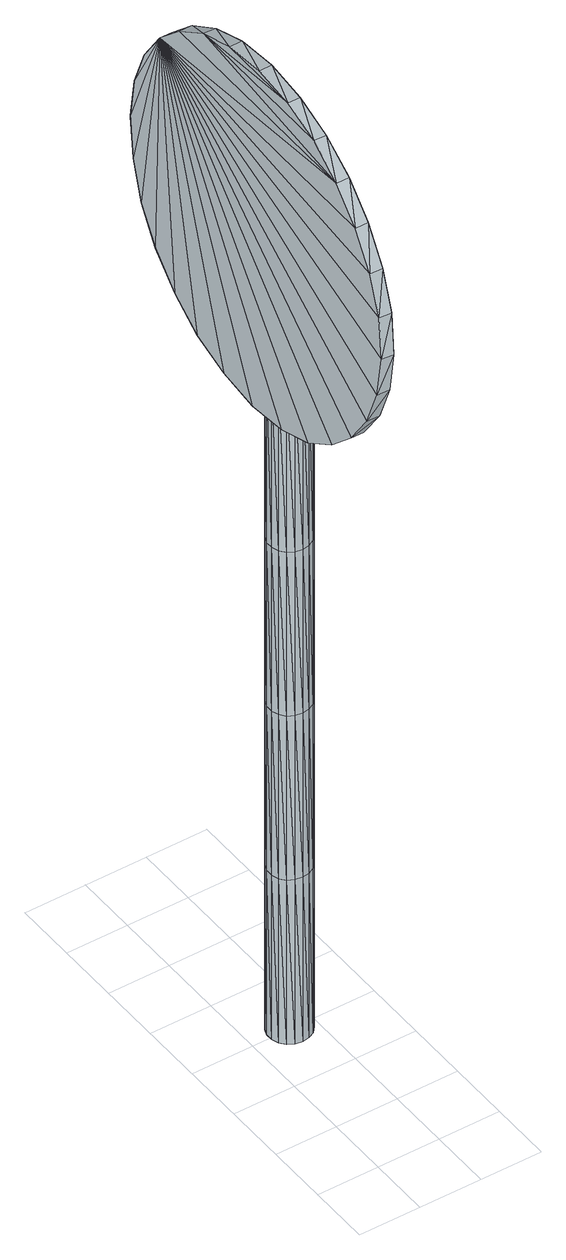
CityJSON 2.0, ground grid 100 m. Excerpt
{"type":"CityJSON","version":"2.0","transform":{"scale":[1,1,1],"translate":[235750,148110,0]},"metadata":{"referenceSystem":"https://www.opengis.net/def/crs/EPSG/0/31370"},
"CityObjects":{
"object1":{"type":"GenericCityObject","attributes":{"cluster":36,"mean_distance_to_centroid":0.198,"new_centroid_x":235702.66,"new_centroid_y":148491.18,"mean_distance_to_camera":6.02,"H1":0,"H2":0,"Z_final":107.62,"cluster2":-1,"proj_x":235702.02,"proj_y":148494.61,"id_line":62608,"bearing_l":259.43,"distance":3.48,"orientation":"left","G_obj":79.43},"geometry":[{"type":"MultiSurface","lod":"2","boundaries":[[[0,1,2]],[[2,1,3]],[[3,1,4]],[[4,1,5]],[[5,1,6]],[[1,7,6]],[[1,8,7]],[[1,9,8]],[[1,10,9]],[[1,11,10]],[[1,12,11]],[[1,13,12]],[[1,14,13]],[[15,14,1]],[[16,15,1]],[[17,16,1]],[[18,17,1]],[[0,18,1]],[[19,20,0]],[[19,0,2]],[[21,19,2]],[[21,2,3]],[[21,3,22]],[[22,3,4]],[[22,4,23]],[[23,4,5]],[[23,5,24]],[[24,5,6]],[[24,6,25]],[[25,6,7]],[[25,7,26]],[[26,7,8]],[[26,8,27]],[[8,9,27]],[[27,9,28]],[[9,10,28]],[[10,29,28]],[[10,11,29]],[[11,30,29]],[[11,12,30]],[[30,12,31]],[[31,12,13]],[[31,13,32]],[[32,13,14]],[[32,14,33]],[[33,14,15]],[[33,15,34]],[[34,15,16]],[[34,16,35]],[[35,16,17]],[[36,35,17]],[[18,36,17]],[[20,36,18]],[[20,18,0]],[[37,38,20]],[[37,20,19]],[[39,37,19]],[[21,39,19]],[[39,21,40]],[[40,21,22]],[[40,22,41]],[[41,22,23]],[[41,23,42]],[[42,23,24]],[[42,24,43]],[[43,24,25]],[[43,25,44]],[[44,25,26]],[[26,45,44]],[[26,27,45]],[[27,46,45]],[[27,28,46]],[[28,47,46]],[[28,29,47]],[[47,29,48]],[[29,30,48]],[[48,30,49]],[[49,30,31]],[[49,31,50]],[[50,31,32]],[[50,32,51]],[[51,32,33]],[[51,33,52]],[[52,33,34]],[[52,34,53]],[[53,34,35]],[[54,53,35]],[[54,35,36]],[[38,54,36]],[[38,36,20]],[[55,56,38]],[[55,38,37]],[[57,55,37]],[[57,37,39]],[[57,39,58]],[[58,39,40]],[[58,40,59]],[[59,40,41]],[[59,41,60]],[[60,41,42]],[[60,42,61]],[[61,42,43]],[[61,43,62]],[[62,43,44]],[[44,63,62]],[[44,45,63]],[[45,64,63]],[[45,46,64]],[[46,65,64]],[[46,47,65]],[[47,66,65]],[[47,48,66]],[[66,48,67]],[[67,48,49]],[[67,49,68]],[[68,49,50]],[[68,50,69]],[[69,50,51]],[[69,51,70]],[[70,51,52]],[[70,52,71]],[[71,52,53]],[[72,71,53]],[[72,53,54]],[[56,72,54]],[[56,54,38]],[[73,74,56]],[[73,56,55]],[[75,73,55]],[[75,55,57]],[[75,57,76]],[[76,57,58]],[[76,58,77]],[[77,58,59]],[[77,59,78]],[[78,59,60]],[[78,60,79]],[[79,60,61]],[[79,61,80]],[[80,61,62]],[[62,81,80]],[[62,63,81]],[[63,82,81]],[[63,64,82]],[[64,83,82]],[[64,65,83]],[[65,84,83]],[[65,66,84]],[[84,66,85]],[[85,66,67]],[[85,67,86]],[[86,67,68]],[[86,68,87]],[[87,68,69]],[[87,69,88]],[[88,69,70]],[[88,70,89]],[[89,70,71]],[[90,89,71]],[[90,71,72]],[[74,90,72]],[[74,72,56]],[[91,92,74]],[[91,74,73]],[[93,91,73]],[[93,73,75]],[[93,75,94]],[[94,75,76]],[[94,76,95]],[[95,76,77]],[[95,77,96]],[[96,77,78]],[[96,78,97]],[[97,78,79]],[[97,79,98]],[[98,79,80]],[[80,99,98]],[[80,81,99]],[[81,100,99]],[[81,82,100]],[[82,101,100]],[[82,83,101]],[[83,102,101]],[[83,84,102]],[[102,84,103]],[[103,84,85]],[[103,85,104]],[[104,85,86]],[[104,86,105]],[[105,86,87]],[[105,87,106]],[[106,87,88]],[[106,88,107]],[[107,88,89]],[[108,107,89]],[[108,89,90]],[[92,108,90]],[[92,90,74]],[[92,91,109]],[[91,93,109]],[[93,94,109]],[[94,95,109]],[[95,96,109]],[[109,96,97]],[[109,97,98]],[[109,98,99]],[[109,99,100]],[[109,100,101]],[[109,101,102]],[[109,102,103]],[[109,103,104]],[[105,109,104]],[[106,109,105]],[[107,109,106]],[[108,109,107]],[[92,109,108]],[[110,111,112]],[[113,112,114]],[[115,112,113]],[[116,112,115]],[[117,112,116]],[[118,112,117]],[[119,112,118]],[[120,112,119]],[[121,112,120]],[[122,112,121]],[[122,123,112]],[[123,110,112]],[[111,124,112]],[[124,125,112]],[[125,126,112]],[[126,127,112]],[[127,128,112]],[[128,129,112]],[[129,130,112]],[[130,131,112]],[[112,131,132]],[[131,133,132]],[[131,134,133]],[[133,134,135]],[[133,135,136]],[[135,137,136]],[[133,136,138]],[[136,139,138]],[[136,137,139]],[[137,140,139]],[[137,135,140]],[[135,141,140]],[[135,134,141]],[[134,142,141]],[[134,131,142]],[[131,143,142]],[[131,130,143]],[[143,130,144]],[[144,130,129]],[[144,129,145]],[[145,129,128]],[[145,128,146]],[[146,127,147]],[[147,127,126]],[[147,126,148]],[[148,126,125]],[[148,125,149]],[[149,125,124]],[[150,149,124]],[[150,124,111]],[[151,150,111]],[[151,111,110]],[[152,151,110]],[[152,110,123]],[[146,128,127]],[[153,123,122]],[[154,153,122]],[[154,122,121]],[[155,154,121]],[[155,121,120]],[[156,155,120]],[[156,120,119]],[[157,156,119]],[[157,119,118]],[[157,118,158]],[[158,118,117]],[[158,117,159]],[[153,152,123]],[[159,117,116]],[[159,116,160]],[[160,116,115]],[[160,115,161]],[[161,115,113]],[[161,113,162]],[[162,113,114]],[[162,114,163]],[[163,114,112]],[[163,112,164]],[[164,112,132]],[[132,165,164]],[[132,133,165]],[[133,138,165]],[[138,139,140]],[[161,162,163]],[[160,161,163]],[[159,160,163]],[[158,159,163]],[[157,158,163]],[[156,157,163]],[[155,156,163]],[[154,155,163]],[[153,154,163]],[[153,163,152]],[[152,163,151]],[[151,163,150]],[[150,163,149]],[[149,163,148]],[[148,163,147]],[[147,163,146]],[[146,163,145]],[[145,163,144]],[[144,163,143]],[[143,163,142]],[[163,164,142]],[[142,164,165]],[[142,165,141]],[[165,140,141]],[[165,138,140]],[[166,167,168]],[[168,167,169]],[[170,168,169]],[[170,169,171]],[[170,171,172]],[[172,171,173]],[[172,173,174]],[[174,173,175]],[[174,175,176]],[[176,175,177]],[[176,177,178]],[[178,177,179]],[[178,179,180]],[[180,179,181]],[[180,181,182]],[[182,181,183]],[[182,183,184]],[[184,183,185]],[[184,185,186]],[[186,185,187]],[[186,187,188]],[[188,187,189]],[[188,189,190]],[[190,189,191]],[[192,190,191]],[[192,191,193]],[[194,192,193]],[[194,193,195]],[[196,194,195]],[[196,195,197]],[[198,196,197]],[[198,197,199]],[[200,198,199]],[[200,199,201]],[[202,200,201]],[[202,201,203]],[[204,202,203]],[[204,203,205]],[[206,204,205]],[[206,205,207]],[[208,206,207]],[[208,207,209]],[[210,208,209]],[[210,209,211]],[[212,210,211]],[[212,211,213]],[[214,212,213]],[[214,213,215]],[[216,214,215]],[[216,215,217]],[[216,217,218]],[[218,217,219]],[[218,219,220]],[[220,219,221]],[[220,221,222]],[[222,221,223]],[[222,223,224]],[[224,223,225]],[[224,225,226]],[[226,225,227]],[[226,227,228]],[[228,227,229]],[[228,229,230]],[[230,229,231]],[[230,231,232]],[[232,231,233]],[[232,233,234]],[[234,233,235]],[[234,235,236]],[[236,235,237]],[[238,236,237]],[[238,237,239]],[[238,239,240]],[[240,239,241]],[[241,242,240]],[[241,243,242]],[[242,243,244]],[[244,243,245]],[[244,245,246]],[[246,245,247]],[[246,247,248]],[[248,247,249]],[[248,249,250]],[[250,249,251]],[[250,251,252]],[[252,251,253]],[[252,253,254]],[[254,253,255]],[[254,255,256]],[[256,255,257]],[[256,257,258]],[[258,257,259]],[[258,259,260]],[[260,259,261]],[[260,261,262]],[[262,261,263]],[[262,263,264]],[[264,263,265]],[[264,265,266]],[[266,265,267]],[[267,268,266]],[[267,269,268]],[[269,270,268]],[[269,271,270]],[[271,272,270]],[[271,273,272]],[[273,274,272]],[[273,275,274]],[[275,276,274]],[[275,277,276]],[[277,278,276]],[[277,279,278]],[[279,280,278]],[[279,281,280]],[[281,282,280]],[[281,283,282]],[[283,284,282]],[[283,285,284]],[[285,286,284]],[[285,287,286]],[[287,288,286]],[[287,289,288]],[[288,289,290]],[[290,289,291]],[[290,291,292]],[[292,291,293]],[[292,293,294]],[[294,293,295]],[[294,295,296]],[[296,295,297]],[[296,297,298]],[[298,297,299]],[[298,299,300]],[[300,299,301]],[[300,301,302]],[[302,301,303]],[[302,303,304]],[[304,303,305]],[[304,305,306]],[[306,305,307]],[[306,307,308]],[[308,307,309]],[[308,309,310]],[[310,309,311]],[[311,166,310]],[[311,167,166]],[[169,167,311]],[[169,311,171]],[[171,311,309]],[[173,171,309]],[[173,309,307]],[[175,173,307]],[[175,307,305]],[[177,175,305]],[[177,305,303]],[[179,177,303]],[[179,303,301]],[[181,179,301]],[[181,301,299]],[[183,181,299]],[[183,299,297]],[[183,297,295]],[[185,183,295]],[[185,295,293]],[[187,185,293]],[[187,293,291]],[[189,187,291]],[[189,291,289]],[[189,289,287]],[[189,287,285]],[[191,189,285]],[[191,285,283]],[[193,191,283]],[[195,193,283]],[[195,283,281]],[[197,195,281]],[[199,197,281]],[[201,199,281]],[[201,281,279]],[[203,201,279]],[[205,203,279]],[[205,279,277]],[[205,277,207]],[[207,277,209]],[[209,277,275]],[[209,275,211]],[[211,275,273]],[[211,273,213]],[[213,273,271]],[[213,271,215]],[[215,271,269]],[[215,269,217]],[[217,269,219]],[[219,269,267]],[[219,267,221]],[[221,267,265]],[[221,265,223]],[[223,265,263]],[[223,263,225]],[[225,263,261]],[[225,261,227]],[[227,261,259]],[[227,259,229]],[[229,259,257]],[[229,257,255]],[[229,255,231]],[[231,255,253]],[[231,253,233]],[[233,253,251]],[[233,251,235]],[[251,249,235]],[[235,249,247]],[[235,247,237]],[[247,245,237]],[[237,245,243]],[[237,243,239]],[[239,243,241]],[[238,240,242]],[[168,310,166]],[[170,310,168]],[[170,308,310]],[[172,308,170]],[[172,306,308]],[[174,306,172]],[[174,304,306]],[[176,304,174]],[[176,302,304]],[[178,302,176]],[[178,300,302]],[[180,300,178]],[[180,298,300]],[[182,298,180]],[[182,296,298]],[[182,294,296]],[[184,294,182]],[[184,292,294]],[[186,292,184]],[[186,290,292]],[[188,290,186]],[[188,288,290]],[[188,286,288]],[[188,284,286]],[[190,284,188]],[[190,282,284]],[[192,282,190]],[[194,282,192]],[[194,280,282]],[[196,280,194]],[[198,280,196]],[[200,280,198]],[[200,278,280]],[[202,278,200]],[[204,278,202]],[[204,276,278]],[[204,206,276]],[[206,208,276]],[[208,274,276]],[[208,210,274]],[[210,272,274]],[[210,212,272]],[[212,270,272]],[[212,214,270]],[[214,268,270]],[[214,216,268]],[[216,218,268]],[[218,266,268]],[[218,220,266]],[[220,264,266]],[[220,222,264]],[[222,262,264]],[[222,224,262]],[[224,260,262]],[[224,226,260]],[[226,258,260]],[[226,228,258]],[[228,256,258]],[[228,254,256]],[[228,230,254]],[[230,252,254]],[[230,232,252]],[[232,250,252]],[[232,234,250]],[[250,234,248]],[[234,246,248]],[[234,236,246]],[[246,236,244]],[[236,242,244]],[[236,238,242]],[[312,313,314]],[[314,313,315]],[[316,314,315]],[[316,315,317]],[[316,317,318]],[[318,317,319]],[[318,319,320]],[[320,319,321]],[[320,321,322]],[[322,321,323]],[[322,323,324]],[[324,323,325]],[[324,325,326]],[[326,325,327]],[[326,327,328]],[[328,327,329]],[[328,329,330]],[[330,329,331]],[[330,331,332]],[[332,331,333]],[[332,333,334]],[[334,333,335]],[[334,335,336]],[[336,335,337]],[[338,336,337]],[[338,337,339]],[[340,338,339]],[[340,339,341]],[[342,340,341]],[[342,341,343]],[[344,342,343]],[[344,343,345]],[[346,344,345]],[[346,345,347]],[[348,346,347]],[[348,347,349]],[[350,348,349]],[[350,349,351]],[[352,350,351]],[[352,351,353]],[[354,352,353]],[[354,353,355]],[[356,354,355]],[[356,355,357]],[[358,356,357]],[[358,357,359]],[[360,358,359]],[[360,359,361]],[[362,360,361]],[[362,361,363]],[[362,363,364]],[[364,363,365]],[[364,365,366]],[[366,365,367]],[[366,367,368]],[[368,367,369]],[[368,369,370]],[[370,369,371]],[[370,371,372]],[[372,371,373]],[[372,373,374]],[[374,373,375]],[[374,375,376]],[[376,375,377]],[[376,377,378]],[[378,377,379]],[[378,379,380]],[[380,379,381]],[[380,381,382]],[[382,381,383]],[[384,382,383]],[[384,383,385]],[[384,385,386]],[[386,385,387]],[[387,388,386]],[[387,389,388]],[[388,389,390]],[[390,389,391]],[[390,391,392]],[[392,391,393]],[[392,393,394]],[[394,393,395]],[[394,395,396]],[[396,395,397]],[[396,397,398]],[[398,397,399]],[[398,399,400]],[[400,399,401]],[[400,401,402]],[[402,401,403]],[[402,403,404]],[[404,403,405]],[[404,405,406]],[[406,405,407]],[[406,407,408]],[[408,407,409]],[[408,409,410]],[[410,409,411]],[[410,411,412]],[[412,411,413]],[[413,414,412]],[[413,415,414]],[[415,416,414]],[[415,417,416]],[[417,418,416]],[[417,419,418]],[[419,420,418]],[[419,421,420]],[[421,422,420]],[[421,423,422]],[[423,424,422]],[[423,425,424]],[[425,426,424]],[[425,427,426]],[[427,428,426]],[[427,429,428]],[[429,430,428]],[[429,431,430]],[[431,432,430]],[[431,433,432]],[[433,434,432]],[[433,435,434]],[[434,435,436]],[[436,435,437]],[[436,437,438]],[[438,437,439]],[[438,439,440]],[[440,439,441]],[[440,441,442]],[[442,441,443]],[[442,443,444]],[[444,443,445]],[[444,445,446]],[[446,445,447]],[[446,447,448]],[[448,447,449]],[[448,449,450]],[[450,449,451]],[[450,451,452]],[[452,451,453]],[[452,453,454]],[[454,453,455]],[[454,455,456]],[[456,455,457]],[[456,457,458]],[[458,457,459]],[[459,312,458]],[[459,313,312]],[[315,313,459]],[[315,459,317]],[[317,459,457]],[[319,317,457]],[[319,457,455]],[[321,319,455]],[[321,455,453]],[[323,321,453]],[[323,453,451]],[[325,323,451]],[[325,451,449]],[[327,325,449]],[[327,449,447]],[[329,327,447]],[[329,447,445]],[[329,445,443]],[[331,329,443]],[[331,443,441]],[[333,331,441]],[[333,441,439]],[[333,439,437]],[[335,333,437]],[[335,437,435]],[[335,435,433]],[[335,433,431]],[[337,335,431]],[[337,431,429]],[[339,337,429]],[[341,339,429]],[[341,429,427]],[[343,341,427]],[[345,343,427]],[[347,345,427]],[[347,427,425]],[[349,347,425]],[[351,349,425]],[[351,425,423]],[[351,423,353]],[[353,423,355]],[[355,423,421]],[[355,421,357]],[[357,421,419]],[[357,419,359]],[[359,419,417]],[[359,417,361]],[[361,417,415]],[[361,415,363]],[[363,415,365]],[[365,415,413]],[[365,413,367]],[[367,413,411]],[[367,411,369]],[[369,411,409]],[[369,409,371]],[[371,409,407]],[[371,407,373]],[[373,407,405]],[[373,405,375]],[[375,405,403]],[[375,403,401]],[[375,401,377]],[[377,401,399]],[[377,399,379]],[[379,399,397]],[[379,397,381]],[[397,395,381]],[[381,395,393]],[[381,393,383]],[[393,391,383]],[[383,391,389]],[[383,389,385]],[[385,389,387]],[[384,386,388]],[[314,458,312]],[[316,458,314]],[[316,456,458]],[[318,456,316]],[[318,454,456]],[[320,454,318]],[[320,452,454]],[[322,452,320]],[[322,450,452]],[[324,450,322]],[[324,448,450]],[[326,448,324]],[[326,446,448]],[[328,446,326]],[[328,444,446]],[[328,442,444]],[[330,442,328]],[[330,440,442]],[[332,440,330]],[[332,438,440]],[[332,436,438]],[[334,436,332]],[[334,434,436]],[[334,432,434]],[[334,430,432]],[[336,430,334]],[[336,428,430]],[[338,428,336]],[[340,428,338]],[[340,426,428]],[[342,426,340]],[[344,426,342]],[[346,426,344]],[[346,424,426]],[[348,424,346]],[[350,424,348]],[[350,422,424]],[[350,352,422]],[[352,354,422]],[[354,420,422]],[[354,356,420]],[[356,418,420]],[[356,358,418]],[[358,416,418]],[[358,360,416]],[[360,414,416]],[[360,362,414]],[[362,364,414]],[[364,412,414]],[[364,366,412]],[[366,410,412]],[[366,368,410]],[[368,408,410]],[[368,370,408]],[[370,406,408]],[[370,372,406]],[[372,404,406]],[[372,374,404]],[[374,402,404]],[[374,400,402]],[[374,376,400]],[[376,398,400]],[[376,378,398]],[[378,396,398]],[[378,380,396]],[[396,380,394]],[[380,392,394]],[[380,382,392]],[[392,382,390]],[[382,388,390]],[[382,384,388]]]}]}
},
"vertices":[
[62,336,2],[62,302,2],[73,334,2],[83,328,2],[91,319,2],[95,308,2],[95,296,2],[91,285,2],[83,276,2],[73,271,2],[62,269,2],[50,271,2],[40,276,2],[33,285,2],[29,296,2],[29,308,2],[33,319,2],[40,328,2],[50,334,2],[73,334,300],[62,336,300],[83,328,300],[91,319,300],[95,308,300],[95,296,300],[91,285,300],[83,276,300],[73,271,300],[62,269,300],[50,271,300],[40,276,300],[33,285,300],[29,296,300],[29,308,300],[33,319,300],[40,328,300],[50,334,300],[73,334,598],[62,336,598],[83,328,598],[91,319,598],[95,308,598],[95,296,598],[91,285,598],[83,276,598],[73,271,598],[62,269,598],[50,271,598],[40,276,598],[33,285,598],[29,296,598],[29,308,598],[33,319,598],[40,328,598],[50,334,598],[73,334,895],[62,336,895],[83,328,895],[91,319,895],[95,308,895],[95,296,895],[91,285,895],[83,276,895],[73,271,895],[62,269,895],[50,271,895],[40,276,895],[33,285,895],[29,296,895],[29,308,895],[33,319,895],[40,328,895],[50,334,895],[73,334,1193],[62,336,1193],[83,328,1193],[91,319,1193],[95,308,1193],[95,296,1193],[91,285,1193],[83,276,1193],[73,271,1193],[62,269,1193],[50,271,1193],[40,276,1193],[33,285,1193],[29,296,1193],[29,308,1193],[33,319,1193],[40,328,1193],[50,334,1193],[73,334,1491],[62,336,1491],[83,328,1491],[91,319,1491],[95,308,1491],[95,296,1491],[91,285,1491],[83,276,1491],[73,271,1491],[62,269,1491],[50,271,1491],[40,276,1491],[33,285,1491],[29,296,1491],[29,308,1491],[33,319,1491],[40,328,1491],[50,334,1491],[62,302,1491],[26,176,1185],[27,120,1221],[36,544,1645],[34,602,1525],[35,580,1589],[33,610,1456],[31,602,1387],[30,580,1324],[29,544,1268],[28,497,1221],[27,441,1185],[27,378,1162],[26,308,1154],[26,239,1162],[27,73,1268],[28,37,1324],[29,14,1387],[30,6,1456],[32,14,1525],[33,37,1589],[34,73,1645],[35,120,1692],[36,497,1692],[37,441,1727],[36,176,1727],[36,239,1750],[37,378,1750],[37,308,1758],[16,378,1750],[16,308,1758],[16,239,1750],[15,176,1728],[14,120,1692],[13,73,1645],[12,37,1589],[11,15,1526],[10,7,1457],[8,15,1387],[7,37,1324],[6,73,1268],[6,120,1221],[5,176,1185],[5,239,1163],[5,308,1155],[6,378,1163],[6,441,1185],[7,497,1221],[8,544,1268],[9,580,1324],[11,602,1387],[12,610,1457],[13,602,1526],[14,580,1589],[15,544,1645],[15,497,1692],[16,441,1728],[19,412,1304],[19,412,1265],[52,412,1304],[52,412,1265],[52,393,1304],[52,393,1265],[74,384,1304],[74,384,1265],[78,383,1304],[78,383,1265],[81,382,1304],[81,382,1265],[84,380,1304],[84,380,1265],[88,378,1304],[88,378,1265],[91,376,1304],[91,376,1265],[94,374,1304],[94,374,1265],[97,372,1304],[97,372,1265],[107,364,1304],[107,364,1265],[110,362,1304],[110,362,1265],[112,359,1304],[112,359,1265],[114,356,1304],[114,356,1265],[116,353,1304],[116,353,1265],[117,350,1304],[117,350,1265],[118,346,1304],[118,346,1265],[118,343,1304],[118,343,1265],[117,308,1304],[117,308,1265],[115,289,1304],[115,289,1265],[114,284,1304],[114,284,1265],[112,279,1304],[112,279,1265],[110,275,1304],[110,275,1265],[107,270,1304],[107,270,1265],[104,267,1304],[104,267,1265],[100,263,1304],[100,263,1265],[96,260,1304],[96,260,1265],[91,258,1304],[91,258,1265],[87,255,1304],[87,255,1265],[82,254,1304],[82,254,1265],[77,252,1304],[77,252,1265],[71,251,1304],[71,251,1265],[66,250,1304],[66,250,1265],[61,250,1304],[61,250,1265],[49,250,1304],[49,250,1265],[47,225,1304],[47,225,1265],[18,224,1304],[18,224,1265],[19,255,1304],[19,255,1265],[39,269,1304],[39,269,1265],[55,268,1304],[55,268,1265],[59,268,1304],[59,268,1265],[62,268,1304],[62,268,1265],[65,268,1304],[65,268,1265],[69,269,1304],[69,269,1265],[72,269,1304],[72,269,1265],[75,270,1304],[75,270,1265],[79,271,1304],[79,271,1265],[82,272,1304],[82,272,1265],[84,274,1304],[84,274,1265],[86,276,1304],[86,276,1265],[88,278,1304],[88,278,1265],[90,281,1304],[90,281,1265],[91,283,1304],[91,283,1265],[92,286,1304],[92,286,1265],[94,306,1304],[94,306,1265],[93,343,1304],[93,343,1265],[93,345,1304],[93,345,1265],[92,347,1304],[92,347,1265],[92,349,1304],[92,349,1265],[90,351,1304],[90,351,1265],[89,353,1304],[89,353,1265],[87,354,1304],[87,354,1265],[85,356,1304],[85,356,1265],[83,357,1304],[83,357,1265],[81,358,1304],[81,358,1265],[79,359,1304],[79,359,1265],[76,360,1304],[76,360,1265],[74,360,1304],[74,360,1265],[71,361,1304],[71,361,1265],[69,361,1304],[69,361,1265],[48,365,1304],[48,365,1265],[24,379,1304],[24,379,1265],[27,412,1473],[27,412,1434],[60,412,1473],[60,412,1434],[60,393,1473],[60,393,1434],[82,384,1473],[82,384,1434],[86,383,1473],[86,383,1434],[89,382,1473],[89,382,1434],[93,380,1473],[93,380,1434],[96,378,1473],[96,378,1434],[99,376,1473],[99,376,1434],[102,374,1473],[102,374,1434],[105,372,1473],[105,372,1434],[115,364,1473],[115,364,1434],[118,362,1473],[118,362,1434],[120,359,1473],[120,359,1434],[122,356,1473],[122,356,1434],[124,353,1473],[124,353,1434],[125,350,1473],[125,350,1434],[126,346,1473],[126,346,1434],[126,343,1473],[126,343,1434],[125,308,1473],[125,308,1434],[123,289,1473],[123,289,1434],[122,284,1473],[122,284,1434],[120,279,1473],[120,279,1434],[118,275,1473],[118,275,1434],[115,270,1473],[115,270,1434],[112,267,1473],[112,267,1434],[108,263,1473],[108,263,1434],[104,260,1473],[104,260,1434],[99,258,1473],[99,258,1434],[95,255,1473],[95,255,1434],[90,254,1473],[90,254,1434],[85,252,1473],[85,252,1434],[79,251,1473],[79,251,1434],[74,250,1473],[74,250,1434],[69,250,1473],[69,250,1434],[57,250,1473],[57,250,1434],[55,225,1473],[55,225,1434],[26,224,1473],[26,224,1434],[27,255,1473],[27,255,1434],[47,269,1473],[47,269,1434],[63,268,1473],[63,268,1434],[67,268,1473],[67,268,1434],[70,268,1473],[70,268,1434],[73,268,1473],[73,268,1434],[77,269,1473],[77,269,1434],[80,269,1473],[80,269,1434],[83,270,1473],[83,270,1434],[87,271,1473],[87,271,1434],[90,272,1473],[90,272,1434],[92,274,1473],[92,274,1434],[95,276,1473],[95,276,1434],[96,278,1473],[96,278,1434],[98,281,1473],[98,281,1434],[99,283,1473],[99,283,1434],[100,286,1473],[100,286,1434],[102,306,1473],[102,306,1434],[101,343,1473],[101,343,1434],[101,345,1473],[101,345,1434],[101,347,1473],[101,347,1434],[100,349,1473],[100,349,1434],[99,351,1473],[99,351,1434],[97,353,1473],[97,353,1434],[95,354,1473],[95,354,1434],[94,356,1473],[94,356,1434],[93,356,1473],[93,356,1434],[91,357,1473],[91,357,1434],[89,358,1473],[89,358,1434],[87,359,1473],[87,359,1434],[84,360,1473],[84,360,1434],[82,360,1473],[82,360,1434],[80,361,1473],[80,361,1434],[77,361,1473],[77,361,1434],[56,365,1473],[56,365,1434],[32,379,1473],[32,379,1434]
]}
